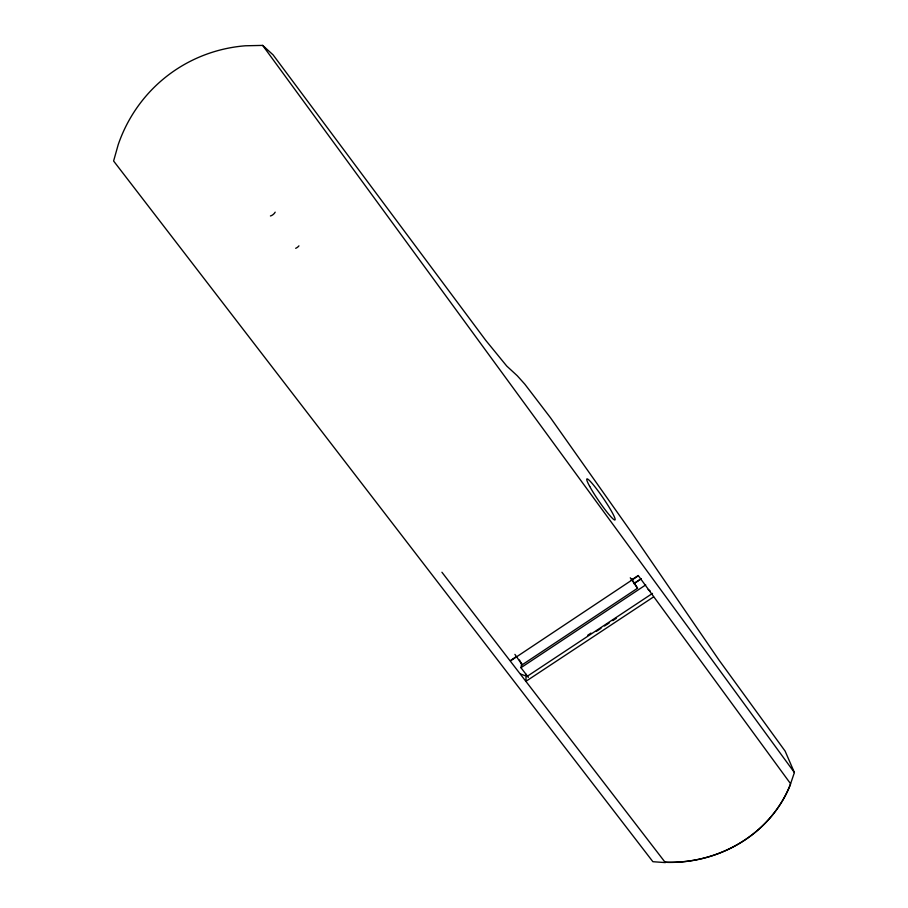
<?xml version="1.0" encoding="UTF-8"?>
<svg xmlns="http://www.w3.org/2000/svg" width="908" height="908" viewBox="0 0 908 908"><rect width="100%" height="100%" fill="white"/><g stroke="black" fill="none" stroke-linecap="round" stroke-linejoin="round"><path stroke-width="1.36" d="M441.924 572.244L665.36 862.6L652.886 861.703L113.602 161L118.222 144.622A157.493 151.227 54.4 0 1 245.364 45.786L262.673 45.4L273.081 54.855L485.723 340.33L506.732 366.049L517.254 375.742L524.79 384.129L550.475 417.737L631.423 532.338L719.147 660.286L785.136 751.132L794.398 772.526L789.71 786.351A124.861 113.625 -8.3 0 1 667.947 862.407L665.042 862.191A124.112 112.933 -8.3 0 0 790.596 783.752L638.222 575.502L631.139 580.212M528.365 677.368L520.954 667.698L521.612 663.918M510.807 660.286L515.517 657.142M510.523 660.854L638.154 575.922M634.011 583.481L641.037 578.805M634 583.64L641.025 578.964M514.915 654.384L522.157 664.826L637.541 588.236L631.639 578.759M520.954 667.698L645.702 584.922M652.489 593.412L525.936 677.164L526.129 681.182L653.556 596.919M596.318 631.378L601.017 628.313M604.535 626.009L609.234 622.945M612.764 620.641L616.282 618.337M520.625 674.008L525.88 675.983L525.777 673.997M648.13 589.519L650.151 590.949M262.673 45.4L794.398 772.526M630.277 577.783L637.541 588.236M519.455 660.025L522.157 664.826M298.936 245.864A7.99 7.502 -68.3 0 1 295.679 248.293M275.181 212.166A8.081 7.536 -67.6 0 1 270.425 215.968M590.926 633.08A7.366 1.033 -34.9 0 1 587.782 635.169M589.746 486.472A24.879 2.622 55.6 0 0 614.149 519.762A24.879 2.622 55.6 0 0 598.951 492.091A24.879 2.622 55.6 0 0 589.746 486.472"/></g></svg>
